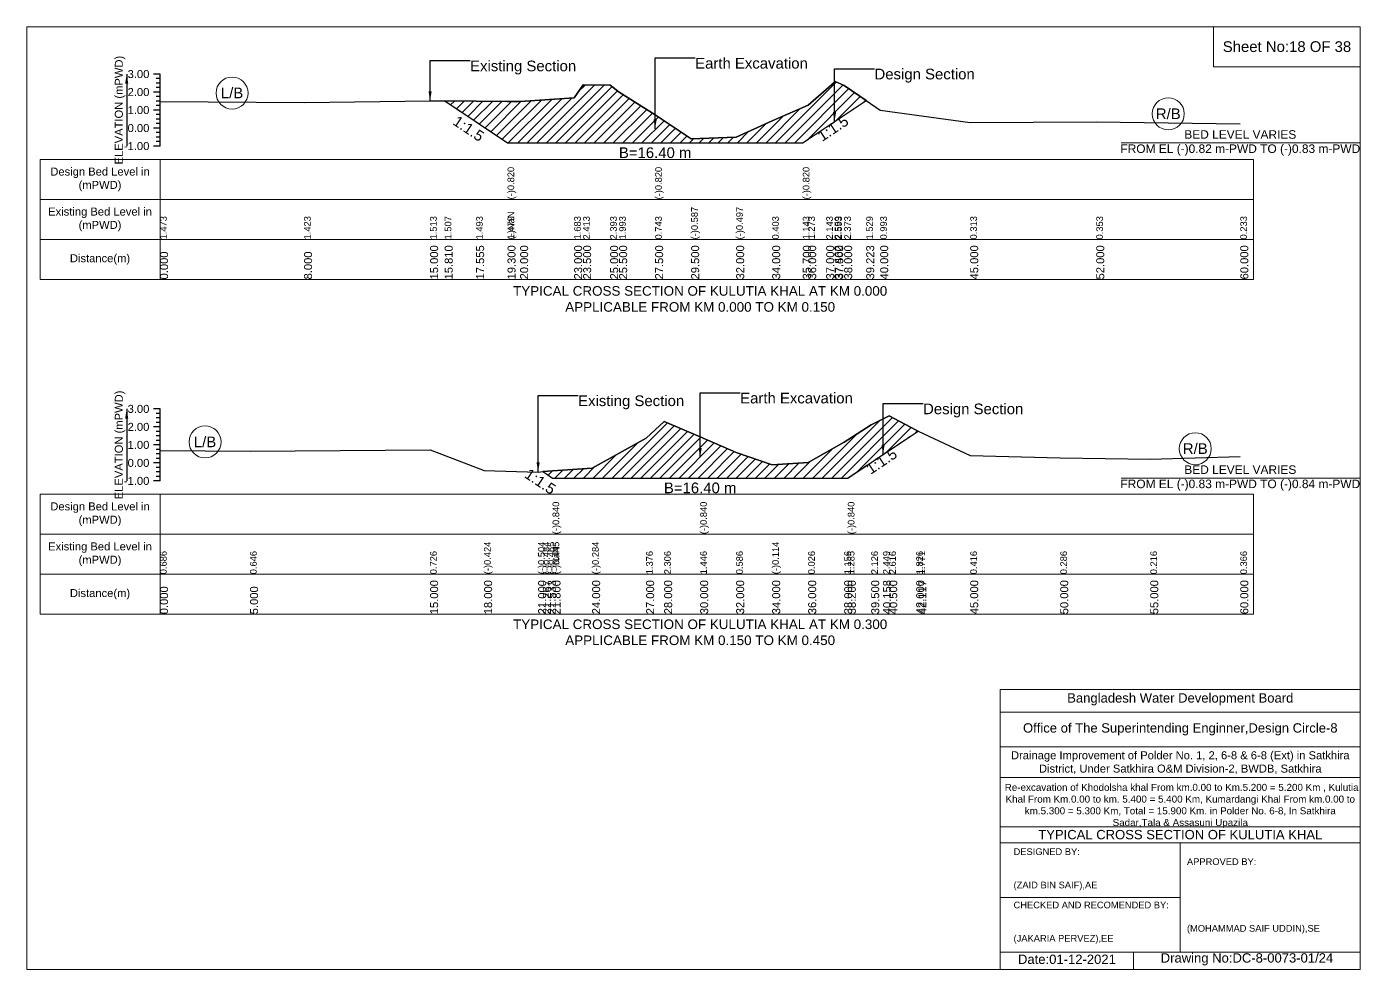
# Model space of a CAD drawing. Header units: inches. Extents: x 93000 to 476000, y -4242 to 0.
# Drawn here: x 270000 to 276000, y -4242 to 0 of the extents above; entities that cross this region are included whole.
import ezdxf

# ---------------------------------------------------------------- set-up
doc = ezdxf.new("R2010")
doc.units = ezdxf.units.IN
doc.header["$LTSCALE"] = 7
doc.header["$MEASUREMENT"] = 0
doc.linetypes.add('DASHED', pattern=[0.75, 0.5, -0.25])
for name, color, linetype, lineweight in [('Cross section Data Border', 7, 'Continuous', 9), ('Cross Section Labels', 7, 'Continuous', 9), ('Design_Bed_Level for Xsection', 7, 'DASHED', 25), ('Existing_Bed_Level for Xsection', 7, 'Continuous', 25), ('Long Section Labels', 7, 'Continuous', 9)]:
    doc.layers.add(name, color=color, linetype=linetype, lineweight=lineweight)
doc.styles.get("Standard").update_dxf_attribs({"font": 'arial.ttf'})
doc.dimstyles.get("Standard").update_dxf_attribs({"dimtxt": 0.18, "dimasz": 0.18, "dimexe": 0.18, "dimexo": 0.0625, "dimgap": 0.09, "dimtad": 0, "dimtih": 1, "dimtoh": 1, "dimdec": 4, "dimzin": 0, "dimdsep": 46, "dimtxsty": 'Standard', "dimcen": 0.09, "dimadec": 0, "dimazin": 0, "dimtfac": 1, "dimtdec": 4, "dimtofl": 0, "dimtmove": 0, "dimatfit": 3, "dimfxl": 1, "dimtolj": 1, "dimtzin": 0, "dimarcsym": 0})

msp = doc.modelspace()

# ---------------------------------------------------------------- hatches: boundary and pattern name
at = {"layer": 'Existing_Bed_Level for Xsection'}
h = msp.add_hatch(dxfattribs=at)
h.set_pattern_fill('ANSI31', color=256, scale=243, style=0)
h.paths.add_polyline_path([(271880.6, -334.4), (272022, -428.6), (272163.3, -522.9), (272220, -522.9), (272463, -522.9), (272503.5, -522.9), (272625, -522.9), (272665.5, -522.9), (272827.5, -522.9), (272989.5, -522.9), (273192, -522.9), (273354, -522.9), (273491.7, -522.9), (273516, -506.7), (273597, -452.7), (273634.4, -427.7), (273637.5, -425.7), (273678, -398.7), (273777.1, -332.6), (273678, -264.2), (273637.5, -246.4), (273634.4, -249.2), (273597, -282.9), (273516, -353.3), (273491.7, -363.9), (273354, -423.8), (273192, -496.7), (272989.5, -504), (272827.5, -396.3), (272665.5, -295), (272625, -262.6), (272503.5, -261), (272463, -320.1), (272220, -337.1), (272163.3, -336.7), (272022, -335.6)])
h = msp.add_hatch(dxfattribs=at)
h.set_pattern_fill('ANSI31', color=256, scale=243, style=0)
h.paths.add_polyline_path([(272322.6, -2002.4), (272344.2, -2016.8), (272365.8, -2031.2), (272544, -2031.2), (272787, -2031.2), (272868, -2031.2), (273030, -2031.2), (273192, -2031.2), (273354, -2031.2), (273516, -2031.2), (273678, -2031.2), (273694.2, -2031.2), (273799.5, -1961), (273852.8, -1925.5), (273880.5, -1907), (274002, -1826), (274011.5, -1819.7), (274002, -1815.3), (273880.5, -1751.3), (273852.8, -1764.8), (273799.5, -1791), (273694.2, -1859.1), (273678, -1869.5), (273516, -1961.1), (273354, -1972.4), (273192, -1915.7), (273030, -1846), (272868, -1776.4), (272787, -1851.7), (272544, -1986.2), (272365.8, -1999.2), (272344.2, -2000.8)])

# ---------------------------------------------------------------- linework, layer by layer
at = {"layer": 'Cross section Data Border'}
for points in [[(270000, 0), (276000, 0), (276000, -4242), (270000, -4242)], [(275340, 0), (276000, 0), (276000, -180), (275340, -180)], [(270060, -597.5), (275520, -597.5), (275520, -1137.5), (270060, -1137.5)], [(270060, -2104.2), (275520, -2104.2), (275520, -2644.2), (270060, -2644.2)]]:
    msp.add_lwpolyline(points, close=True, dxfattribs=at)
for points in [[(270600, -597.5), (270600, -1137.5)], [(270060, -777.5), (275520, -777.5)], [(270060, -957.5), (275520, -957.5)], [(270600, -2104.2), (270600, -2644.2)], [(270060, -2284.2), (275520, -2284.2)], [(270060, -2464.2), (275520, -2464.2)], [(274380, -4242), (274380, -2982), (276000, -2982)], [(274380, -3084), (276000, -3084)], [(274380, -3240), (276000, -3240)], [(274380, -3378), (276000, -3378)], [(274380, -3600), (276000, -3600)], [(274380, -3672), (276000, -3672)], [(275190, -3672), (275190, -4164)], [(274380, -3918), (275190, -3918)], [(274380, -4164), (276000, -4164)], [(274980, -4164), (274980, -4242)]]:
    msp.add_lwpolyline(points, dxfattribs=at)
at = {"layer": 'Cross Section Labels'}
for points in [[(274924.2, -522.9), (275995.8, -522.9)], [(274924.2, -2031.2), (275995.8, -2031.2)]]:
    msp.add_lwpolyline(points, dxfattribs=at)
for centre in [(270924, -298.7), (275136, -392.2), (270802.5, -1868.7), (275257.5, -1899.1)]:
    msp.add_circle(centre, 72, dxfattribs=at)
at = {"layer": 'Design_Bed_Level for Xsection'}
for points in [[(271880.6, -334.4), (272022, -428.6), (272163.3, -522.9), (272827.5, -522.9), (273491.7, -522.9), (273634.4, -427.7), (273777.1, -332.6)], [(272322.6, -2002.4), (272344.2, -2016.8), (272365.8, -2031.2), (273030, -2031.2), (273694.2, -2031.2), (273852.8, -1925.5), (274011.5, -1819.7)]]:
    msp.add_lwpolyline(points, dxfattribs=at)
at = {"layer": 'Existing_Bed_Level for Xsection'}
for points in [[(270600, -213.5), (270570, -213.5)], [(270600, -233.7), (270582, -233.7)], [(270600, -537.5), (270600, -456.5), (270600, -375.5), (270600, -294.5), (270600, -213.5)], [(270600, -294.5), (270570, -294.5)], [(270600, -254), (270582, -254)], [(270600, -274.2), (270582, -274.2)], [(270600, -337.1), (271248, -341.2), (271815, -333.9), (271880.6, -334.4), (272022, -335.6), (272163.3, -336.7), (272163.3, -336.7), (272220, -337.1), (272463, -320.1), (272503.5, -261), (272625, -262.6), (272665.5, -295), (272827.5, -396.3), (272827.5, -396.3), (272989.5, -504), (273192, -496.7), (273354, -423.8), (273491.7, -363.9), (273491.7, -363.9), (273516, -353.3), (273597, -282.9), (273634.4, -249.2), (273637.5, -246.4), (273678, -264.2), (273777.1, -332.6), (273840, -376), (274245, -431.1), (274812, -427.9), (275460, -437.6)], [(270600, -314.7), (270582, -314.7)], [(270600, -335), (270582, -335)], [(270600, -355.2), (270582, -355.2)], [(270600, -375.5), (270570, -375.5)], [(270600, -395.7), (270582, -395.7)], [(270600, -416), (270582, -416)], [(270600, -456.5), (270570, -456.5)], [(270600, -436.2), (270582, -436.2)], [(270600, -476.7), (270582, -476.7)], [(270600, -537.5), (270570, -537.5)], [(270600, -497), (270582, -497)], [(270600, -517.2), (270582, -517.2)], [(270600, -1720.2), (270570, -1720.2)], [(270600, -2044.2), (270600, -1963.2), (270600, -1882.2), (270600, -1801.2), (270600, -1720.2)], [(270600, -1740.4), (270582, -1740.4)], [(270600, -1760.7), (270582, -1760.7)], [(270600, -1780.9), (270582, -1780.9)], [(270600, -1907.6), (271005, -1910.8), (271815, -1904.4), (272058, -1997.5), (272301, -2004), (272322.6, -2002.4), (272344.2, -2000.8), (272365.8, -1999.2), (272365.8, -1999.2), (272544, -1986.2), (272787, -1851.7), (272868, -1776.4), (273030, -1846), (273030, -1846), (273192, -1915.7), (273354, -1972.4), (273516, -1961.1), (273678, -1869.5), (273694.2, -1859.1), (273694.2, -1859.1), (273799.5, -1791), (273852.8, -1764.8), (273880.5, -1751.3), (274002, -1815.3), (274011.5, -1819.7), (274245, -1929.5), (274650, -1940), (275055, -1945.7), (275460, -1933.5)], [(270600, -1801.2), (270570, -1801.2)], [(270600, -1821.4), (270582, -1821.4)], [(270600, -1841.7), (270582, -1841.7)], [(270600, -1882.2), (270570, -1882.2)], [(270600, -1861.9), (270582, -1861.9)], [(270600, -1902.4), (270582, -1902.4)], [(270600, -1963.2), (270570, -1963.2)], [(270600, -1922.7), (270582, -1922.7)], [(270600, -1942.9), (270582, -1942.9)], [(270600, -1983.4), (270582, -1983.4)], [(270600, -2003.7), (270582, -2003.7)], [(270600, -2023.9), (270582, -2023.9)], [(270600, -2044.2), (270570, -2044.2)]]:
    msp.add_lwpolyline(points, dxfattribs=at)
for points in [[(271880.6, -334.4), (272022, -428.6), (272163.3, -522.9), (272163.3, -522.9), (272220, -522.9), (272463, -522.9), (272503.5, -522.9), (272625, -522.9), (272665.5, -522.9), (272827.5, -522.9), (272827.5, -522.9), (272989.5, -522.9), (273192, -522.9), (273354, -522.9), (273491.7, -522.9), (273491.7, -522.9), (273516, -506.7), (273597, -452.7), (273634.4, -427.7), (273637.5, -425.7), (273678, -398.7), (273777.1, -332.6), (273777.1, -332.6), (273777.1, -332.6), (273678, -264.2), (273637.5, -246.4), (273634.4, -249.2), (273597, -282.9), (273516, -353.3), (273491.7, -363.9), (273491.7, -363.9), (273354, -423.8), (273192, -496.7), (272989.5, -504), (272827.5, -396.3), (272827.5, -396.3), (272665.5, -295), (272625, -262.6), (272503.5, -261), (272463, -320.1), (272220, -337.1), (272163.3, -336.7), (272163.3, -336.7), (272022, -335.6)], [(272322.6, -2002.4), (272344.2, -2016.8), (272365.8, -2031.2), (272365.8, -2031.2), (272544, -2031.2), (272787, -2031.2), (272868, -2031.2), (273030, -2031.2), (273030, -2031.2), (273192, -2031.2), (273354, -2031.2), (273516, -2031.2), (273678, -2031.2), (273694.2, -2031.2), (273694.2, -2031.2), (273799.5, -1961), (273852.8, -1925.5), (273880.5, -1907), (274002, -1826), (274011.5, -1819.7), (274011.5, -1819.7), (274011.5, -1819.7), (274002, -1815.3), (273880.5, -1751.3), (273852.8, -1764.8), (273799.5, -1791), (273694.2, -1859.1), (273694.2, -1859.1), (273678, -1869.5), (273516, -1961.1), (273354, -1972.4), (273192, -1915.7), (273030, -1846), (273030, -1846), (272868, -1776.4), (272787, -1851.7), (272544, -1986.2), (272365.8, -1999.2), (272365.8, -1999.2), (272344.2, -2000.8)]]:
    msp.add_lwpolyline(points, close=True, dxfattribs=at)

# ---------------------------------------------------------------- texts
at = {"layer": 'Cross section Data Border', "attachment_point": 5}
for s, insert, char_height in [('Sheet No:18 OF 38', (275670, -90), 48), ('Bangladesh Water Development Board', (275190, -3027), 42), ('Office of The Superintending Enginner,Design Circle-8', (275190, -3162), 42)]:
    msp.add_mtext(s, dxfattribs=dict(at, insert=insert, char_height=char_height))
at = {"layer": 'Cross section Data Border'}
for s, insert, char_height, width, attachment_point in [('Design Bed Level in (mPWD)', (270330, -687.5), 36, 480, 5), ('Existing Bed Level in (mPWD)', (270330, -867.5), 36, 480, 5), ('Distance(m)', (270330, -1047.5), 36, 480, 5), ('Design Bed Level in (mPWD)', (270330, -2194.2), 36, 480, 5), ('Existing Bed Level in (mPWD)', (270330, -2374.2), 36, 480, 5), ('Distance(m)', (270330, -2554.2), 36, 480, 5), ('Drainage Improvement of Polder No. 1, 2, 6-8 & 6-8 (Ext) in Satkhira District, Under Satkhira O&M Division-2, BWDB, Satkhira', (275190, -3312), 36, 1680, 5), (' Re-excavation of Khodolsha khal From km.0.00 to Km.5.200 = 5.200 Km , Kulutia Khal From Km.0.00 to km. 5.400 = 5.400 Km, Kumardangi Khal From km.0.00 to km.5.300 = 5.300 Km, Total = 15.900 Km. in Polder No. 6-8, In Satkhira Sadar,Tala & Assasuni Upazila', (275190, -3507), 31.6143, 1620, 5), ('TYPICAL CROSS SECTION OF KULUTIA KHAL', (275190, -3636), 42, 1680, 5), ('DESIGNED BY:^J^J^J(ZAID BIN SAIF),AE', (274440, -3792), 30, 840, 4), ('APPROVED BY:^J^J^J^J^J^J(MOHAMMAD SAIF UDDIN),SE', (275220, -3912), 30, 840, 4), ('CHECKED AND RECOMENDED BY:^J^J^J(JAKARIA PERVEZ),EE', (274440, -4032), 30, 840, 4), ('Date:01-12-2021', (274680, -4197), 42, 840, 5), ('Drawing No:DC-8-0073-01/24', (275490, -4197), 42, 1320, 5)]:
    msp.add_mtext(s, dxfattribs=dict(at, insert=insert, char_height=char_height, width=width, attachment_point=attachment_point))
at = {"layer": 'Cross Section Labels'}
for s, insert, char_height, attachment_point in [('Existing Section', (271995, -152.7), 48, 1), ('Earth Excavation', (273007.5, -140.6), 48, 1), ('Design Section', (273814.4, -189.2), 48, 1), ('L/B', (270924, -298.7), 48, 5), ('R/B', (275136, -392.2), 48, 5), ('BED LEVEL VARIES ^JFROM EL (-)0.82 m-PWD TO (-)0.83 m-PWD', (275460, -522.9), 38.4, 5), ('B=16.40 m', (272827.5, -543.1), 48, 2), ('TYPICAL CROSS SECTION OF KULUTIA KHAL AT KM 0.000^JAPPLICABLE FROM KM 0.000 TO KM 0.150', (273030, -1225.5), 43.2, 5), ('Existing Section', (272481, -1659.4), 48, 1), ('Earth Excavation', (273210, -1647.3), 48, 1), ('Design Section', (274032.8, -1695.9), 48, 1), ('L/B', (270802.5, -1868.7), 48, 5), ('R/B', (275257.5, -1899.1), 48, 5), ('BED LEVEL VARIES ^JFROM EL (-)0.83 m-PWD TO (-)0.84 m-PWD', (275460, -2031.2), 38.4, 5), ('B=16.40 m', (273030, -2051.5), 48, 2), ('TYPICAL CROSS SECTION OF KULUTIA KHAL AT KM 0.300^JAPPLICABLE FROM KM 0.150 TO KM 0.450', (273030, -2725.5), 43.2, 5)]:
    msp.add_mtext(s, dxfattribs=dict(at, insert=insert, char_height=char_height, attachment_point=attachment_point))
at = {"layer": 'Cross Section Labels', "char_height": 48, "attachment_point": 2}
for insert, rotation in [((272001.7, -438.8), 326.30993), ((273614.1, -437.9), 33.69007), ((273832.6, -1935.6), 33.69007), ((272324, -2026.9), 326.30993)]:
    msp.add_mtext('1:1.5', dxfattribs=dict(at, insert=insert, rotation=rotation))
at = {"layer": 'Existing_Bed_Level for Xsection', "char_height": 36, "attachment_point": 5, "rotation": 90}
for insert in [(270420, -375.5), (270420, -1882.2)]:
    msp.add_mtext('ELEVATION (mPWD)', dxfattribs=dict(at, insert=insert))
at = {"layer": 'Existing_Bed_Level for Xsection', "char_height": 36, "attachment_point": 6}
for s, insert in [('3.00', (270552, -213.5)), ('2.00', (270552, -294.5)), ('1.00', (270552, -375.5)), ('0.00', (270552, -456.5)), ('-1.00', (270552, -537.5)), ('3.00', (270552, -1720.2)), ('2.00', (270552, -1801.2)), ('1.00', (270552, -1882.2)), ('0.00', (270552, -1963.2)), ('-1.00', (270552, -2044.2))]:
    msp.add_mtext(s, dxfattribs=dict(at, insert=insert))
at = {"layer": 'Long Section Labels', "attachment_point": 1, "rotation": 90}
for s, insert, char_height in [('(-)0.820', (272163.3, -777.5), 30), ('(-)0.820', (272827.5, -777.5), 30), ('(-)0.820', (273491.7, -777.5), 30), ('(-)NaN', (272163.3, -957.5), 30), ('(-)0.587', (272989.5, -957.5), 30), ('(-)0.497', (273192, -957.5), 30), ('1.473', (270600, -957.5), 30), ('1.473', (270600, -957.5), 30), ('1.423', (271248, -957.5), 30), ('1.513', (271815, -957.5), 30), ('1.507', (271880.6, -957.5), 30), ('1.493', (272022, -957.5), 30), ('1.479', (272163.3, -957.5), 30), ('1.479', (272163.3, -957.5), 30), ('1.683', (272463, -957.5), 30), ('2.413', (272503.5, -957.5), 30), ('2.393', (272625, -957.5), 30), ('1.993', (272665.5, -957.5), 30), ('0.743', (272827.5, -957.5), 30), ('0.743', (272827.5, -957.5), 30), ('0.743', (272827.5, -957.5), 30), ('0.403', (273354, -957.5), 30), ('1.143', (273491.7, -957.5), 30), ('1.143', (273491.7, -957.5), 30), ('1.143', (273491.7, -957.5), 30), ('1.273', (273516, -957.5), 30), ('2.143', (273597, -957.5), 30), ('2.559', (273634.4, -957.5), 30), ('2.593', (273637.5, -957.5), 30), ('2.373', (273678, -957.5), 30), ('1.529', (273777.1, -957.5), 30), ('0.993', (273840, -957.5), 30), ('0.313', (274245, -957.5), 30), ('0.353', (274812, -957.5), 30), ('0.233', (275460, -957.5), 30), ('0.000', (270600, -1137.5), 36), ('8.000', (271248, -1137.5), 36), ('15.000', (271815, -1137.5), 36), ('15.810', (271880.6, -1137.5), 36), ('17.555', (272022, -1137.5), 36), ('19.300', (272163.3, -1137.5), 36), ('19.300', (272163.3, -1137.5), 36), ('19.300', (272163.3, -1137.5), 36), ('20.000', (272220, -1137.5), 36), ('23.000', (272463, -1137.5), 36), ('23.500', (272503.5, -1137.5), 36), ('25.000', (272625, -1137.5), 36), ('25.500', (272665.5, -1137.5), 36), ('27.500', (272827.5, -1137.5), 36), ('27.500', (272827.5, -1137.5), 36), ('27.500', (272827.5, -1137.5), 36), ('29.500', (272989.5, -1137.5), 36), ('32.000', (273192, -1137.5), 36), ('34.000', (273354, -1137.5), 36), ('35.700', (273491.7, -1137.5), 36), ('35.700', (273491.7, -1137.5), 36), ('35.700', (273491.7, -1137.5), 36), ('36.000', (273516, -1137.5), 36), ('37.000', (273597, -1137.5), 36), ('37.462', (273634.4, -1137.5), 36), ('37.500', (273637.5, -1137.5), 36), ('38.000', (273678, -1137.5), 36), ('39.223', (273777.1, -1137.5), 36), ('40.000', (273840, -1137.5), 36), ('45.000', (274245, -1137.5), 36), ('52.000', (274812, -1137.5), 36), ('60.000', (275460, -1137.5), 36), ('(-)0.840', (272365.8, -2284.2), 30), ('(-)0.840', (273030, -2284.2), 30), ('(-)0.840', (273694.2, -2284.2), 30), ('(-)0.424', (272058, -2464.2), 30), ('(-)0.504', (272301, -2464.2), 30), ('(-)0.484', (272322.6, -2464.2), 30), ('(-)0.465', (272344.2, -2464.2), 30), ('(-)0.445', (272365.8, -2464.2), 30), ('(-)0.445', (272365.8, -2464.2), 30), ('(-)0.284', (272544, -2464.2), 30), ('(-)0.114', (273354, -2464.2), 30), ('0.686', (270600, -2464.2), 30), ('0.646', (271005, -2464.2), 30), ('0.726', (271815, -2464.2), 30), ('(-)NaN', (272365.8, -2464.2), 30), ('(-)NaN', (272365.8, -2464.2), 30), ('1.376', (272787, -2464.2), 30), ('2.306', (272868, -2464.2), 30), ('1.446', (273030, -2464.2), 30), ('1.446', (273030, -2464.2), 30), ('1.446', (273030, -2464.2), 30), ('0.586', (273192, -2464.2), 30), ('0.026', (273516, -2464.2), 30), ('1.156', (273678, -2464.2), 30), ('1.285', (273694.2, -2464.2), 30), ('1.285', (273694.2, -2464.2), 30), ('2.126', (273799.5, -2464.2), 30), ('2.449', (273852.8, -2464.2), 30), ('2.616', (273880.5, -2464.2), 30), ('1.826', (274002, -2464.2), 30), ('1.771', (274011.5, -2464.2), 30), ('0.416', (274245, -2464.2), 30), ('0.286', (274650, -2464.2), 30), ('0.216', (275055, -2464.2), 30), ('0.366', (275460, -2464.2), 30), ('15.000', (271815, -2644.2), 36), ('18.000', (272058, -2644.2), 36), ('21.000', (272301, -2644.2), 36), ('21.267', (272322.6, -2644.2), 36), ('21.533', (272344.2, -2644.2), 36), ('21.800', (272365.8, -2644.2), 36), ('21.800', (272365.8, -2644.2), 36), ('21.800', (272365.8, -2644.2), 36), ('24.000', (272544, -2644.2), 36), ('27.000', (272787, -2644.2), 36), ('28.000', (272868, -2644.2), 36), ('30.000', (273030, -2644.2), 36), ('30.000', (273030, -2644.2), 36), ('30.000', (273030, -2644.2), 36), ('32.000', (273192, -2644.2), 36), ('34.000', (273354, -2644.2), 36), ('36.000', (273516, -2644.2), 36), ('38.000', (273678, -2644.2), 36), ('38.200', (273694.2, -2644.2), 36), ('38.200', (273694.2, -2644.2), 36), ('38.200', (273694.2, -2644.2), 36), ('39.500', (273799.5, -2644.2), 36), ('40.158', (273852.8, -2644.2), 36), ('40.500', (273880.5, -2644.2), 36), ('42.000', (274002, -2644.2), 36), ('42.117', (274011.5, -2644.2), 36), ('45.000', (274245, -2644.2), 36), ('50.000', (274650, -2644.2), 36), ('55.000', (275055, -2644.2), 36), ('60.000', (275460, -2644.2), 36), ('0.000', (270600, -2644.2), 36), ('5.000', (271005, -2644.2), 36)]:
    msp.add_mtext(s, dxfattribs=dict(at, insert=insert, char_height=char_height))

# ---------------------------------------------------------------- leaders
at = {"layer": 'Cross Section Labels', "annotation_type": 0, "has_hookline": 1, "hookline_direction": 0}
for points, text_width in [([(271815, -333.9), (271815, -152.7), (271994.9, -152.7)], 467.2), ([(272827.5, -459.6), (272827.5, -140.6), (273007.4, -140.6)], 497), ([(273634.4, -427.7), (273634.4, -189.2), (273814.3, -189.2)], 441.2), ([(272301, -2004), (272301, -1659.4), (272480.9, -1659.4)], 467.2), ([(273030, -1938.6), (273030, -1647.3), (273209.9, -1647.3)], 497), ([(273852.8, -1925.5), (273852.8, -1695.9), (274032.7, -1695.9)], 441.2)]:
    msp.add_leader(points, dimstyle='Standard', override={"dimasz": 43.2}, dxfattribs=dict(at, text_width=text_width))
at = {"layer": 'Existing_Bed_Level for Xsection'}
for points in [[(270450, -213.5), (270450, -537.5)], [(270450, -1720.2), (270450, -2044.2)]]:
    msp.add_leader(points, dimstyle='Standard', override={"dimasz": 43.2}, dxfattribs=at)

doc.saveas('drawing.dxf')
